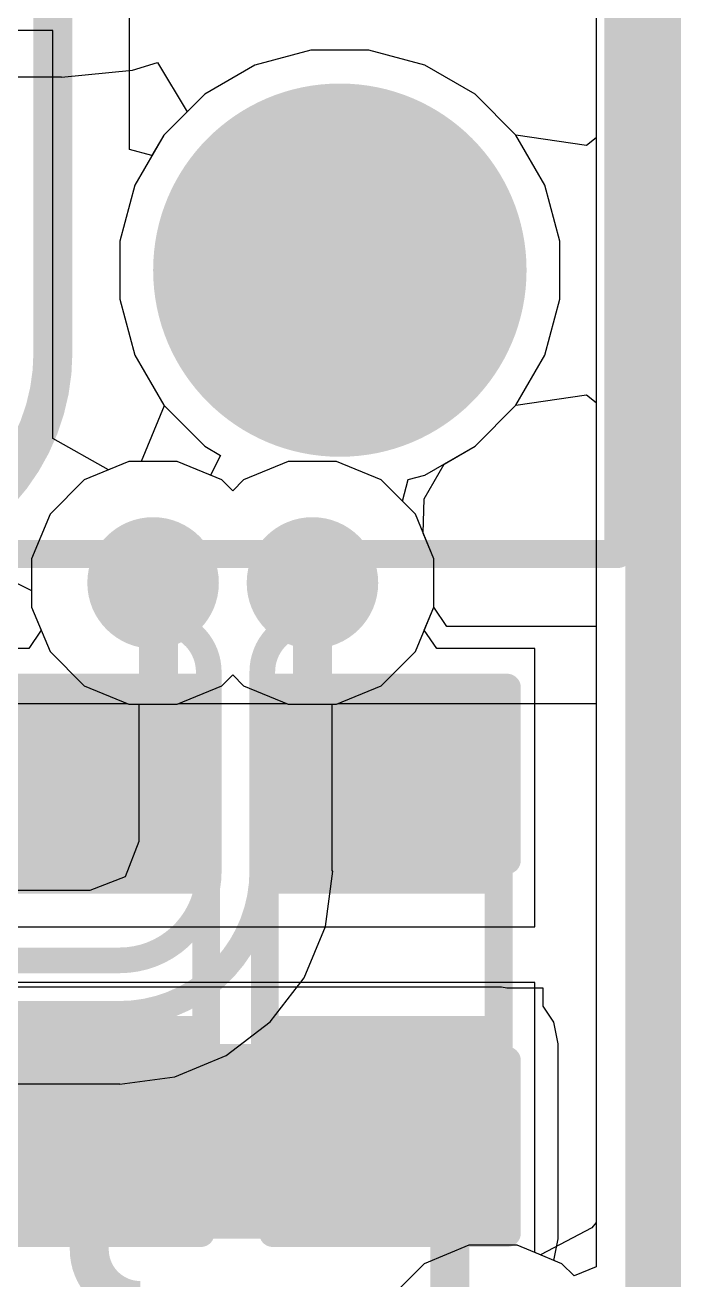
# Model space of a CAD drawing. Header units: inches. Extents: x -0.01 to 2.44, y -0.01 to 2.26.
# Drawn here: x 1.9345 to 2.0522, y 0.6226 to 0.848 of the extents above; entities that cross this region are included whole.
import ezdxf

# ---------------------------------------------------------------- set-up
doc = ezdxf.new("R2010")
doc.units = ezdxf.units.IN
doc.header["$MEASUREMENT"] = 0
for name, color, linetype in [('Board Outline', 216, 'Continuous'), ('Bottom Layer', 5, 'Continuous'), ('Bottom Overlay', 54, 'Continuous'), ('Bottom Paste', 16, 'Continuous'), ('Bottom Solder', 6, 'Continuous'), ('GROUND', 16, 'Continuous'), ('Multi-Layer', 9, 'Continuous'), ('Pad Holes', 156, 'Continuous'), ('POWER', 76, 'Continuous'), ('SIGNAL1', 90, 'Continuous'), ('SIGNAL2', 156, 'Continuous'), ('Top Layer', 1, 'Continuous'), ('Top Overlay', 2, 'Continuous'), ('Top Paste', 8, 'Continuous'), ('Top Solder', 216, 'Continuous'), ('Via Holes', 16, 'Continuous')]:
    doc.layers.add(name, color=color, linetype=linetype)

# ---------------------------------------------------------------- blocks, each defined once
blk = doc.blocks.new('R___0603_B_12')
at = {"layer": 'Bottom Layer'}
for points in [[(-0.045, -0.0175), (-0.045, 0.0175), (-0.015, 0.0175), (-0.015, -0.0175)], [(0.015, -0.0175), (0.015, 0.0175), (0.045, 0.0175), (0.045, -0.0175)]]:
    blk.add_hatch(color=5, dxfattribs=at).paths.add_polyline_path(points)
at = {"layer": 'Bottom Paste'}
for points in [[(-0.045, -0.0175), (-0.045, 0.0175), (-0.015, 0.0175), (-0.015, -0.0175)], [(0.015, -0.0175), (0.015, 0.0175), (0.045, 0.0175), (0.045, -0.0175)]]:
    blk.add_hatch(color=16, dxfattribs=at).paths.add_polyline_path(points)
at = {"layer": 'Bottom Solder'}
for points in [[(-0.049, -0.0215), (-0.049, 0.0215), (-0.011, 0.0215), (-0.011, -0.0215)], [(0.011, -0.0215), (0.011, 0.0215), (0.049, 0.0215), (0.049, -0.0215)]]:
    blk.add_hatch(color=6, dxfattribs=at).paths.add_polyline_path(points)
at = {"layer": 'Bottom Overlay'}
for points in [[(-0.048, 0.021, 0.005, 0.005, 0), (0.048, 0.021, 0.005, 0.005, 0)], [(-0.048, 0.021, 0.005, 0.005, 0), (-0.048, -0.021, 0.005, 0.005, 0)], [(0.048, 0.021, 0.005, 0.005, 0), (0.048, -0.021, 0.005, 0.005, 0)], [(0.048, -0.021, 0.005, 0.005, 0), (-0.048, -0.021, 0.005, 0.005, 0)]]:
    blk.add_lwpolyline(points, format="xyseb", dxfattribs=at)
for points in [[(-0.04925, 0.021, 0.0025, 0.0025, 1), (-0.04675, 0.021, 0.0025, 0.0025, 1)], [(-0.04925, 0.021, 0.0025, 0.0025, 1), (-0.04675, 0.021, 0.0025, 0.0025, 1)], [(0.04675, 0.021, 0.0025, 0.0025, 1), (0.04925, 0.021, 0.0025, 0.0025, 1)], [(0.04675, 0.021, 0.0025, 0.0025, 1), (0.04925, 0.021, 0.0025, 0.0025, 1)], [(-0.04925, -0.021, 0.0025, 0.0025, 1), (-0.04675, -0.021, 0.0025, 0.0025, 1)], [(-0.04925, -0.021, 0.0025, 0.0025, 1), (-0.04675, -0.021, 0.0025, 0.0025, 1)], [(0.04675, -0.021, 0.0025, 0.0025, 1), (0.04925, -0.021, 0.0025, 0.0025, 1)], [(0.04675, -0.021, 0.0025, 0.0025, 1), (0.04925, -0.021, 0.0025, 0.0025, 1)]]:
    blk.add_lwpolyline(points, format="xyseb", close=True, dxfattribs=at)
blk = doc.blocks.new('R___0603_B_13')
at = {"layer": 'Bottom Layer'}
for points in [[(-0.045, -0.0175), (-0.045, 0.0175), (-0.015, 0.0175), (-0.015, -0.0175)], [(0.015, -0.0175), (0.015, 0.0175), (0.045, 0.0175), (0.045, -0.0175)]]:
    blk.add_hatch(color=5, dxfattribs=at).paths.add_polyline_path(points)
at = {"layer": 'Bottom Paste'}
for points in [[(-0.045, -0.0175), (-0.045, 0.0175), (-0.015, 0.0175), (-0.015, -0.0175)], [(0.015, -0.0175), (0.015, 0.0175), (0.045, 0.0175), (0.045, -0.0175)]]:
    blk.add_hatch(color=16, dxfattribs=at).paths.add_polyline_path(points)
at = {"layer": 'Bottom Solder'}
for points in [[(-0.049, -0.0215), (-0.049, 0.0215), (-0.011, 0.0215), (-0.011, -0.0215)], [(0.011, -0.0215), (0.011, 0.0215), (0.049, 0.0215), (0.049, -0.0215)]]:
    blk.add_hatch(color=6, dxfattribs=at).paths.add_polyline_path(points)
at = {"layer": 'Bottom Overlay'}
for points in [[(-0.048, 0.021, 0.005, 0.005, 0), (0.048, 0.021, 0.005, 0.005, 0)], [(-0.048, 0.021, 0.005, 0.005, 0), (-0.048, -0.021, 0.005, 0.005, 0)], [(0.048, 0.021, 0.005, 0.005, 0), (0.048, -0.021, 0.005, 0.005, 0)], [(-0.048, -0.021, 0.005, 0.005, 0), (0.048, -0.021, 0.005, 0.005, 0)]]:
    blk.add_lwpolyline(points, format="xyseb", dxfattribs=at)
for points in [[(-0.04925, 0.021, 0.0025, 0.0025, 1), (-0.04675, 0.021, 0.0025, 0.0025, 1)], [(-0.04925, 0.021, 0.0025, 0.0025, 1), (-0.04675, 0.021, 0.0025, 0.0025, 1)], [(0.04675, 0.021, 0.0025, 0.0025, 1), (0.04925, 0.021, 0.0025, 0.0025, 1)], [(0.04675, 0.021, 0.0025, 0.0025, 1), (0.04925, 0.021, 0.0025, 0.0025, 1)], [(-0.04925, -0.021, 0.0025, 0.0025, 1), (-0.04675, -0.021, 0.0025, 0.0025, 1)], [(-0.04925, -0.021, 0.0025, 0.0025, 1), (-0.04675, -0.021, 0.0025, 0.0025, 1)], [(0.04675, -0.021, 0.0025, 0.0025, 1), (0.04925, -0.021, 0.0025, 0.0025, 1)], [(0.04675, -0.021, 0.0025, 0.0025, 1), (0.04925, -0.021, 0.0025, 0.0025, 1)]]:
    blk.add_lwpolyline(points, format="xyseb", close=True, dxfattribs=at)
blk = doc.blocks.new('HDR_2_5_TH__M_____83')
at = {"layer": 'Bottom Layer'}
h = blk.add_hatch(color=5, dxfattribs=at)
edge = h.paths.add_edge_path()
edge.add_arc((0.2, 0.05), 0.02953, 0, 360)
at = {"layer": 'Bottom Solder'}
h = blk.add_hatch(color=6, dxfattribs=at)
edge = h.paths.add_edge_path()
edge.add_arc((0.2, 0.05), 0.03353, 0, 360)
at = {"layer": 'GROUND'}
h = blk.add_hatch(color=16, dxfattribs=at)
edge = h.paths.add_edge_path()
edge.add_arc((0.2, 0.05), 0.02953, 0, 360)
at = {"layer": 'Multi-Layer'}
h = blk.add_hatch(color=9, dxfattribs=at)
edge = h.paths.add_edge_path()
edge.add_arc((0.2, 0.05), 0.02953, 0, 360)
at = {"layer": 'Pad Holes'}
h = blk.add_hatch(color=7, dxfattribs=at)
edge = h.paths.add_edge_path()
edge.add_arc((0.2, 0.05), 0.01772, 0, 360)
at = {"layer": 'POWER'}
h = blk.add_hatch(color=76, dxfattribs=at)
edge = h.paths.add_edge_path()
edge.add_arc((0.2, 0.05), 0.02953, 0, 360)
at = {"layer": 'SIGNAL1'}
h = blk.add_hatch(color=90, dxfattribs=at)
edge = h.paths.add_edge_path()
edge.add_arc((0.2, 0.05), 0.02953, 0, 360)
at = {"layer": 'SIGNAL2'}
h = blk.add_hatch(color=156, dxfattribs=at)
edge = h.paths.add_edge_path()
edge.add_arc((0.2, 0.05), 0.02953, 0, 360)
at = {"layer": 'Top Layer'}
h = blk.add_hatch(color=1, dxfattribs=at)
edge = h.paths.add_edge_path()
edge.add_arc((0.2, 0.05), 0.02953, 0, 360)
at = {"layer": 'Top Solder'}
h = blk.add_hatch(color=216, dxfattribs=at)
edge = h.paths.add_edge_path()
edge.add_arc((0.2, 0.05), 0.03353, 0, 360)
at = {"layer": 'Top Overlay'}
for points in [[(0.251, 0.1, 0.005, 0.005, 0), (-0.251, 0.1, 0.005, 0.005, 0)], [(0.251, -0.1, 0.005, 0.005, 0), (0.251, 0.1, 0.005, 0.005, 0)]]:
    blk.add_lwpolyline(points, format="xyseb", dxfattribs=at)
blk.add_lwpolyline([(0.24975, 0.1, 0.0025, 0.0025, 1), (0.25225, 0.1, 0.0025, 0.0025, 1)], format="xyseb", close=True, dxfattribs=at)
blk.add_lwpolyline([(0.24975, 0.1, 0.0025, 0.0025, 1), (0.25225, 0.1, 0.0025, 0.0025, 1)], format="xyseb", close=True, dxfattribs=at)
blk = doc.blocks.new('C___0603_127')
at = {"layer": 'Top Layer'}
for points in [[(-0.015, 0.0175), (-0.015, -0.0175), (-0.045, -0.0175), (-0.045, 0.0175)], [(0.045, 0.0175), (0.045, -0.0175), (0.015, -0.0175), (0.015, 0.0175)]]:
    blk.add_hatch(color=1, dxfattribs=at).paths.add_polyline_path(points)
at = {"layer": 'Top Paste'}
for points in [[(-0.015, 0.0175), (-0.015, -0.0175), (-0.045, -0.0175), (-0.045, 0.0175)], [(0.045, 0.0175), (0.045, -0.0175), (0.015, -0.0175), (0.015, 0.0175)]]:
    blk.add_hatch(color=8, dxfattribs=at).paths.add_polyline_path(points)
at = {"layer": 'Top Solder'}
for points in [[(-0.01264, 0.01986), (-0.01264, -0.01986), (-0.04736, -0.01986), (-0.04736, 0.01986)], [(0.04736, 0.01986), (0.04736, -0.01986), (0.01264, -0.01986), (0.01264, 0.01986)]]:
    blk.add_hatch(color=216, dxfattribs=at).paths.add_polyline_path(points)
at = {"layer": 'Top Overlay'}
for points in [[(-0.018, 0.021, 0.005, 0.005, 0), (-0.049, 0.021, 0.005, 0.005, 0)], [(-0.049, -0.021, 0.005, 0.005, 0), (-0.049, 0.021, 0.005, 0.005, 0)], [(0.049, 0.021, 0.005, 0.005, 0), (0.018, 0.021, 0.005, 0.005, 0)], [(0.049, -0.021, 0.005, 0.005, 0), (0.049, 0.021, 0.005, 0.005, 0)], [(-0.018, -0.021, 0.005, 0.005, 0), (-0.049, -0.021, 0.005, 0.005, 0)], [(0.049, -0.021, 0.005, 0.005, 0), (0.018, -0.021, 0.005, 0.005, 0)]]:
    blk.add_lwpolyline(points, format="xyseb", dxfattribs=at)
for points in [[(-0.05025, 0.021, 0.0025, 0.0025, 1), (-0.04775, 0.021, 0.0025, 0.0025, 1)], [(-0.05025, 0.021, 0.0025, 0.0025, 1), (-0.04775, 0.021, 0.0025, 0.0025, 1)], [(-0.01925, 0.021, 0.0025, 0.0025, 1), (-0.01675, 0.021, 0.0025, 0.0025, 1)], [(0.01675, 0.021, 0.0025, 0.0025, 1), (0.01925, 0.021, 0.0025, 0.0025, 1)], [(0.04775, 0.021, 0.0025, 0.0025, 1), (0.05025, 0.021, 0.0025, 0.0025, 1)], [(0.04775, 0.021, 0.0025, 0.0025, 1), (0.05025, 0.021, 0.0025, 0.0025, 1)], [(-0.05025, -0.021, 0.0025, 0.0025, 1), (-0.04775, -0.021, 0.0025, 0.0025, 1)], [(-0.05025, -0.021, 0.0025, 0.0025, 1), (-0.04775, -0.021, 0.0025, 0.0025, 1)], [(-0.01925, -0.021, 0.0025, 0.0025, 1), (-0.01675, -0.021, 0.0025, 0.0025, 1)], [(0.01675, -0.021, 0.0025, 0.0025, 1), (0.01925, -0.021, 0.0025, 0.0025, 1)], [(0.04775, -0.021, 0.0025, 0.0025, 1), (0.05025, -0.021, 0.0025, 0.0025, 1)], [(0.04775, -0.021, 0.0025, 0.0025, 1), (0.05025, -0.021, 0.0025, 0.0025, 1)]]:
    blk.add_lwpolyline(points, format="xyseb", close=True, dxfattribs=at)
blk = doc.blocks.new('C___0603_136')
at = {"layer": 'Top Layer'}
for points in [[(-0.015, 0.0175), (-0.015, -0.0175), (-0.045, -0.0175), (-0.045, 0.0175)], [(0.045, 0.0175), (0.045, -0.0175), (0.015, -0.0175), (0.015, 0.0175)]]:
    blk.add_hatch(color=1, dxfattribs=at).paths.add_polyline_path(points)
at = {"layer": 'Top Paste'}
for points in [[(-0.015, 0.0175), (-0.015, -0.0175), (-0.045, -0.0175), (-0.045, 0.0175)], [(0.045, 0.0175), (0.045, -0.0175), (0.015, -0.0175), (0.015, 0.0175)]]:
    blk.add_hatch(color=8, dxfattribs=at).paths.add_polyline_path(points)
at = {"layer": 'Top Solder'}
for points in [[(-0.01264, 0.01986), (-0.01264, -0.01986), (-0.04736, -0.01986), (-0.04736, 0.01986)], [(0.04736, 0.01986), (0.04736, -0.01986), (0.01264, -0.01986), (0.01264, 0.01986)]]:
    blk.add_hatch(color=216, dxfattribs=at).paths.add_polyline_path(points)
at = {"layer": 'Top Overlay'}
for points in [[(-0.018, 0.021, 0.005, 0.005, 0), (-0.049, 0.021, 0.005, 0.005, 0)], [(-0.049, -0.021, 0.005, 0.005, 0), (-0.049, 0.021, 0.005, 0.005, 0)], [(0.049, 0.021, 0.005, 0.005, 0), (0.018, 0.021, 0.005, 0.005, 0)], [(0.049, -0.021, 0.005, 0.005, 0), (0.049, 0.021, 0.005, 0.005, 0)], [(-0.018, -0.021, 0.005, 0.005, 0), (-0.049, -0.021, 0.005, 0.005, 0)], [(0.049, -0.021, 0.005, 0.005, 0), (0.018, -0.021, 0.005, 0.005, 0)]]:
    blk.add_lwpolyline(points, format="xyseb", dxfattribs=at)
for points in [[(-0.05025, 0.021, 0.0025, 0.0025, 1), (-0.04775, 0.021, 0.0025, 0.0025, 1)], [(-0.05025, 0.021, 0.0025, 0.0025, 1), (-0.04775, 0.021, 0.0025, 0.0025, 1)], [(-0.01925, 0.021, 0.0025, 0.0025, 1), (-0.01675, 0.021, 0.0025, 0.0025, 1)], [(0.01675, 0.021, 0.0025, 0.0025, 1), (0.01925, 0.021, 0.0025, 0.0025, 1)], [(0.04775, 0.021, 0.0025, 0.0025, 1), (0.05025, 0.021, 0.0025, 0.0025, 1)], [(0.04775, 0.021, 0.0025, 0.0025, 1), (0.05025, 0.021, 0.0025, 0.0025, 1)], [(-0.05025, -0.021, 0.0025, 0.0025, 1), (-0.04775, -0.021, 0.0025, 0.0025, 1)], [(-0.05025, -0.021, 0.0025, 0.0025, 1), (-0.04775, -0.021, 0.0025, 0.0025, 1)], [(-0.01925, -0.021, 0.0025, 0.0025, 1), (-0.01675, -0.021, 0.0025, 0.0025, 1)], [(0.01675, -0.021, 0.0025, 0.0025, 1), (0.01925, -0.021, 0.0025, 0.0025, 1)], [(0.04775, -0.021, 0.0025, 0.0025, 1), (0.05025, -0.021, 0.0025, 0.0025, 1)], [(0.04775, -0.021, 0.0025, 0.0025, 1), (0.05025, -0.021, 0.0025, 0.0025, 1)]]:
    blk.add_lwpolyline(points, format="xyseb", close=True, dxfattribs=at)

msp = doc.modelspace()

# ---------------------------------------------------------------- hatches: boundary and pattern name
at = {"layer": 'Bottom Layer'}
h = msp.add_hatch(color=5, dxfattribs=at)
edge = h.paths.add_edge_path()
edge.add_arc((1.95746, 0.74781), 0.01181, 0, 360)
h = msp.add_hatch(color=5, dxfattribs=at)
edge = h.paths.add_edge_path()
edge.add_arc((1.98608, 0.74781), 0.01181, 0, 360)
at = {"layer": 'GROUND'}
h = msp.add_hatch(color=16, dxfattribs=at)
edge = h.paths.add_edge_path()
edge.add_arc((1.95746, 0.74781), 0.01181, 0, 360)
h = msp.add_hatch(color=16, dxfattribs=at)
edge = h.paths.add_edge_path()
edge.add_arc((1.98608, 0.74781), 0.01181, 0, 360)
at = {"layer": 'POWER'}
h = msp.add_hatch(color=76, dxfattribs=at)
edge = h.paths.add_edge_path()
edge.add_arc((1.95746, 0.74781), 0.01181, 0, 360)
h = msp.add_hatch(color=76, dxfattribs=at)
edge = h.paths.add_edge_path()
edge.add_arc((1.98608, 0.74781), 0.01181, 0, 360)
at = {"layer": 'SIGNAL1'}
h = msp.add_hatch(color=90, dxfattribs=at)
edge = h.paths.add_edge_path()
edge.add_arc((1.95746, 0.74781), 0.01181, 0, 360)
h = msp.add_hatch(color=90, dxfattribs=at)
edge = h.paths.add_edge_path()
edge.add_arc((1.98608, 0.74781), 0.01181, 0, 360)
at = {"layer": 'SIGNAL2'}
h = msp.add_hatch(color=156, dxfattribs=at)
edge = h.paths.add_edge_path()
edge.add_arc((1.95746, 0.74781), 0.01181, 0, 360)
h = msp.add_hatch(color=156, dxfattribs=at)
edge = h.paths.add_edge_path()
edge.add_arc((1.98608, 0.74781), 0.01181, 0, 360)
at = {"layer": 'Top Layer'}
h = msp.add_hatch(color=1, dxfattribs=at)
edge = h.paths.add_edge_path()
edge.add_arc((1.95746, 0.74781), 0.01181, 0, 360)
h = msp.add_hatch(color=1, dxfattribs=at)
edge = h.paths.add_edge_path()
edge.add_arc((1.98608, 0.74781), 0.01181, 0, 360)
msp.add_hatch(color=1, dxfattribs=at).paths.add_polyline_path([(1.815, 0.63), (2.02, 0.63), (2.02, 0.665), (1.815, 0.665)])
at = {"layer": 'Via Holes'}
h = msp.add_hatch(color=7, dxfattribs=at)
edge = h.paths.add_edge_path()
edge.add_arc((1.95746, 0.74781), 0.00591, 0, 360)
h = msp.add_hatch(color=7, dxfattribs=at)
edge = h.paths.add_edge_path()
edge.add_arc((1.98608, 0.74781), 0.00591, 0, 360)

# ---------------------------------------------------------------- linework, layer by layer
at = {"layer": 'Board Outline'}
msp.add_lwpolyline([(2.04724, 0, 0.01, 0.01, 0), (2.04724, 1.85039, 0.01, 0.01, 0)], format="xyseb", dxfattribs=at)
at = {"layer": 'Bottom Layer'}
for p, q in [((2.03705, 1.2893), (2.03705, 0.62497)), ((1.9858, 0.84353), (1.97574, 0.84083)), ((1.9962, 0.84353), (1.9858, 0.84353)), ((2.00626, 0.84083), (1.9962, 0.84353)), ((1.97574, 0.84083), (1.96673, 0.83563)), ((2.01527, 0.83563), (2.00626, 0.84083)), ((1.96673, 0.83563), (1.95937, 0.82827)), ((2.02263, 0.82827), (2.01527, 0.83563)), ((1.95937, 0.82827), (1.95417, 0.81926)), ((2.02783, 0.81926), (2.02263, 0.82827)), ((1.95417, 0.81926), (1.95147, 0.8092)), ((2.03053, 0.8092), (2.02783, 0.81926)), ((1.95147, 0.8092), (1.95147, 0.7988)), ((2.03053, 0.7988), (2.03053, 0.8092)), ((1.95147, 0.7988), (1.95417, 0.78874)), ((2.02783, 0.78874), (2.03053, 0.7988)), ((1.95417, 0.78874), (1.95937, 0.77973)), ((2.02263, 0.77973), (2.02783, 0.78874)), ((1.95937, 0.77973), (1.96673, 0.77237)), ((2.01527, 0.77237), (2.02263, 0.77973)), ((1.96673, 0.77237), (1.96957, 0.77073)), ((2.00626, 0.76717), (2.01527, 0.77237)), ((1.95312, 0.76962), (1.9451, 0.7663)), ((1.96179, 0.76962), (1.95312, 0.76962)), ((1.96779, 0.76714), (1.96179, 0.76962)), ((1.96957, 0.77073), (1.96779, 0.76714)), ((2.00327, 0.76637), (2.00626, 0.76717)), ((1.9451, 0.7663), (1.93897, 0.76017)), ((2.00223, 0.7625), (2.00327, 0.76637)), ((2.00457, 0.76017), (2.00223, 0.7625)), ((1.93897, 0.76017), (1.93564, 0.75215)), ((2.00789, 0.75215), (2.00457, 0.76017)), ((1.93564, 0.75215), (1.93564, 0.74347)), ((2.00789, 0.74347), (2.00789, 0.75215)), ((1.93564, 0.74347), (1.93736, 0.73933)), ((2.00617, 0.73933), (2.00789, 0.74347)), ((1.93736, 0.73933), (1.93514, 0.736)), ((2.00839, 0.736), (2.00617, 0.73933)), ((1.93514, 0.736), (1.9248, 0.736)), ((2.02603, 0.736), (2.00839, 0.736)), ((2.02603, 0.686), (2.02603, 0.736)), ((1.92613, 0.686), (1.9735, 0.686)), ((1.9735, 0.686), (1.9735, 0.686)), ((1.9735, 0.686), (2.02603, 0.686)), ((1.97103, 0.676), (1.92613, 0.676)), ((2.02603, 0.676), (1.97103, 0.676)), ((1.97103, 0.676), (1.97103, 0.676)), ((2.02603, 0.6275), (2.02603, 0.676)), ((2.03087, 0.62549), (2.02603, 0.6275)), ((2.03305, 0.62332), (2.03087, 0.62549)), ((2.03705, 0.62497), (2.03305, 0.62332))]:
    msp.add_line(p, q, dxfattribs=at)
for points in [[(1.95846, 0.72346, 0.007, 0.007, 0), (1.95846, 0.74781, 0.007, 0.007, 0)], [(1.98608, 0.72346, 0.007, 0.007, 0), (1.98608, 0.74781, 0.007, 0.007, 0)], [(1.95846, 0.72346, 0.007, 0.007, -0.414214), (1.946, 0.711, 0.007, 0.007, 0)], [(1.99853, 0.711, 0.007, 0.007, -0.414214), (1.98608, 0.72346, 0.007, 0.007, 0)], [(1.946, 0.62806, 0.007, 0.007, 0), (1.946, 0.651, 0.007, 0.007, 0)], [(1.99853, 0.651, 0.007, 0.007, 0), (1.99925, 0.651, 0.007, 0.007, 0)], [(1.99925, 0.651, 0.007, 0.007, 0), (2.01075, 0.6395, 0.007, 0.007, 0)], [(2.01075, 0.60539, 0.007, 0.007, 0), (2.01075, 0.6395, 0.007, 0.007, 0)], [(1.95517, 0.61889, 0.007, 0.007, -0.414214), (1.946, 0.62806, 0.007, 0.007, 0)]]:
    msp.add_lwpolyline(points, format="xyseb", dxfattribs=at)
for points in [[(1.95671, 0.74781, 0.0035, 0.0035, 1), (1.96021, 0.74781, 0.0035, 0.0035, 1)], [(1.98433, 0.74781, 0.0035, 0.0035, 1), (1.98783, 0.74781, 0.0035, 0.0035, 1)], [(1.95671, 0.72346, 0.0035, 0.0035, 1), (1.96021, 0.72346, 0.0035, 0.0035, 1)], [(1.95671, 0.72346, 0.0035, 0.0035, 1), (1.96021, 0.72346, 0.0035, 0.0035, 1)], [(1.98433, 0.72346, 0.0035, 0.0035, 1), (1.98783, 0.72346, 0.0035, 0.0035, 1)], [(1.98433, 0.72346, 0.0035, 0.0035, 1), (1.98783, 0.72346, 0.0035, 0.0035, 1)], [(1.94425, 0.711, 0.0035, 0.0035, 1), (1.94775, 0.711, 0.0035, 0.0035, 1)], [(1.99678, 0.711, 0.0035, 0.0035, 1), (2.00028, 0.711, 0.0035, 0.0035, 1)], [(1.94425, 0.651, 0.0035, 0.0035, 1), (1.94775, 0.651, 0.0035, 0.0035, 1)], [(1.99678, 0.651, 0.0035, 0.0035, 1), (2.00028, 0.651, 0.0035, 0.0035, 1)], [(1.9975, 0.651, 0.0035, 0.0035, 1), (2.001, 0.651, 0.0035, 0.0035, 1)], [(1.9975, 0.651, 0.0035, 0.0035, 1), (2.001, 0.651, 0.0035, 0.0035, 1)], [(2.009, 0.6395, 0.0035, 0.0035, 1), (2.0125, 0.6395, 0.0035, 0.0035, 1)], [(2.009, 0.6395, 0.0035, 0.0035, 1), (2.0125, 0.6395, 0.0035, 0.0035, 1)], [(1.94425, 0.62806, 0.0035, 0.0035, 1), (1.94775, 0.62806, 0.0035, 0.0035, 1)], [(1.94425, 0.62806, 0.0035, 0.0035, 1), (1.94775, 0.62806, 0.0035, 0.0035, 1)]]:
    msp.add_lwpolyline(points, format="xyseb", close=True, dxfattribs=at)
at = {"layer": 'GROUND'}
for p, q in [((2.03705, 0.88022), (2.03705, 0.82778)), ((1.9858, 0.84353), (1.97574, 0.84083)), ((1.9962, 0.84353), (1.9858, 0.84353)), ((2.00626, 0.84083), (1.9962, 0.84353)), ((1.97574, 0.84083), (1.96673, 0.83563)), ((2.01527, 0.83563), (2.00626, 0.84083)), ((1.96673, 0.83563), (1.95937, 0.82827)), ((2.02263, 0.82827), (2.01527, 0.83563)), ((1.95937, 0.82827), (1.95417, 0.81926)), ((2.03527, 0.82639), (2.02263, 0.82827)), ((2.03705, 0.82778), (2.03527, 0.82639)), ((1.95417, 0.81926), (1.95147, 0.8092)), ((1.95147, 0.8092), (1.95147, 0.7988)), ((1.95147, 0.7988), (1.95417, 0.78874)), ((1.95417, 0.78874), (1.95937, 0.77973)), ((2.02263, 0.77973), (2.03527, 0.78161)), ((2.03527, 0.78161), (2.03705, 0.78022)), ((2.03705, 0.78022), (2.03705, 0.63293)), ((1.95948, 0.77962), (1.95534, 0.76962)), ((1.95937, 0.77973), (1.95948, 0.77962)), ((2.01527, 0.77237), (2.02263, 0.77973)), ((2.00971, 0.76916), (2.01527, 0.77237)), ((1.95312, 0.76962), (1.9451, 0.7663)), ((1.95534, 0.76962), (1.95312, 0.76962)), ((2.00615, 0.76293), (2.00971, 0.76916)), ((1.9451, 0.7663), (1.93897, 0.76017)), ((2.00599, 0.75674), (2.00615, 0.76293)), ((1.93897, 0.76017), (1.93564, 0.75215)), ((2.00789, 0.75215), (2.00599, 0.75674)), ((1.93564, 0.75215), (1.93564, 0.74347)), ((2.00789, 0.74347), (2.00789, 0.75215)), ((1.93564, 0.74347), (1.93897, 0.73546)), ((2.00457, 0.73546), (2.00789, 0.74347)), ((1.93897, 0.73546), (1.9451, 0.72932)), ((1.99843, 0.72932), (2.00457, 0.73546)), ((1.96981, 0.72932), (1.97177, 0.73128)), ((1.97177, 0.73128), (1.97372, 0.72932)), ((1.9451, 0.72932), (1.95312, 0.726)), ((1.96179, 0.726), (1.96981, 0.72932)), ((1.97372, 0.72932), (1.98174, 0.726)), ((1.99042, 0.726), (1.99843, 0.72932)), ((1.95312, 0.726), (1.96179, 0.726)), ((1.98174, 0.726), (1.99042, 0.726)), ((2.03623, 0.63195), (2.02705, 0.62708)), ((2.03705, 0.63293), (2.03623, 0.63195)), ((2.01418, 0.62881), (2.00616, 0.62549)), ((2.02286, 0.62881), (2.01418, 0.62881)), ((2.02705, 0.62708), (2.02286, 0.62881)), ((2.00616, 0.62549), (2.00003, 0.61935))]:
    msp.add_line(p, q, dxfattribs=at)
at = {"layer": 'POWER'}
for p, q in [((2.03705, 0.88022), (2.03705, 0.74)), ((1.93947, 0.84705), (1.80539, 0.84705)), ((1.93947, 0.77374), (1.93947, 0.84705)), ((1.94947, 0.76811), (1.93947, 0.77374)), ((1.95312, 0.76962), (1.94947, 0.76811)), ((1.96179, 0.76962), (1.95312, 0.76962)), ((1.96981, 0.7663), (1.96179, 0.76962)), ((1.98174, 0.76962), (1.97372, 0.7663)), ((1.99042, 0.76962), (1.98174, 0.76962)), ((1.99843, 0.7663), (1.99042, 0.76962)), ((1.97177, 0.76435), (1.96981, 0.7663)), ((1.97372, 0.7663), (1.97177, 0.76435)), ((2.00457, 0.76017), (1.99843, 0.7663)), ((2.00789, 0.75215), (2.00457, 0.76017)), ((2.00789, 0.74347), (2.00789, 0.75215)), ((2.01021, 0.74), (2.00789, 0.74347)), ((2.03705, 0.74), (2.01021, 0.74)), ((1.925, 0.72616), (1.95274, 0.72616)), ((1.95274, 0.72616), (1.95312, 0.726)), ((1.95312, 0.726), (1.96179, 0.726)), ((1.96179, 0.726), (1.96217, 0.72616)), ((1.96217, 0.72616), (1.98136, 0.72616)), ((1.98136, 0.72616), (1.98174, 0.726)), ((1.98174, 0.726), (1.99042, 0.726)), ((1.99042, 0.726), (1.99079, 0.72616)), ((1.99079, 0.72616), (2.03705, 0.72616)), ((2.03705, 0.72616), (2.03705, 0.63293)), ((2.03623, 0.63195), (2.02705, 0.62708)), ((2.03705, 0.63293), (2.03623, 0.63195)), ((2.01418, 0.62881), (2.00616, 0.62549)), ((2.02286, 0.62881), (2.01418, 0.62881)), ((2.02705, 0.62708), (2.02286, 0.62881)), ((2.00616, 0.62549), (2.00003, 0.61935))]:
    msp.add_line(p, q, dxfattribs=at)
at = {"layer": 'SIGNAL1'}
for p, q in [((1.95374, 0.83994), (1.95827, 0.84131)), ((1.95827, 0.84131), (1.96357, 0.83247)), ((1.92634, 0.83871), (1.941, 0.83871)), ((1.941, 0.83869), (1.95374, 0.83994)), ((1.941, 0.83871), (1.941, 0.83869)), ((1.96357, 0.83247), (1.95937, 0.82827)), ((1.95937, 0.82827), (1.95417, 0.81926)), ((1.95417, 0.81926), (1.95147, 0.8092)), ((1.95147, 0.8092), (1.95147, 0.7988)), ((1.95147, 0.7988), (1.95417, 0.78874)), ((1.95417, 0.78874), (1.95937, 0.77973)), ((2.02263, 0.77973), (2.03527, 0.78161)), ((2.03527, 0.78161), (2.03705, 0.78022)), ((2.03705, 0.78022), (2.03705, 0.63293)), ((1.95948, 0.77962), (1.95534, 0.76962)), ((1.95937, 0.77973), (1.95948, 0.77962)), ((2.01527, 0.77237), (2.02263, 0.77973)), ((2.00971, 0.76916), (2.01527, 0.77237)), ((1.95312, 0.76962), (1.9451, 0.7663)), ((1.95534, 0.76962), (1.95312, 0.76962)), ((2.00615, 0.76293), (2.00971, 0.76916)), ((1.9451, 0.7663), (1.93897, 0.76017)), ((2.00599, 0.75674), (2.00615, 0.76293)), ((1.93897, 0.76017), (1.93564, 0.75215)), ((2.00789, 0.75215), (2.00599, 0.75674)), ((1.93564, 0.75215), (1.93564, 0.74347)), ((2.00789, 0.74347), (2.00789, 0.75215)), ((1.93564, 0.74347), (1.93897, 0.73546)), ((2.00457, 0.73546), (2.00789, 0.74347)), ((1.93897, 0.73546), (1.9451, 0.72932)), ((1.99843, 0.72932), (2.00457, 0.73546)), ((1.96981, 0.72932), (1.97177, 0.73128)), ((1.97177, 0.73128), (1.97372, 0.72932)), ((1.9451, 0.72932), (1.95312, 0.726)), ((1.96179, 0.726), (1.96981, 0.72932)), ((1.97372, 0.72932), (1.98174, 0.726)), ((1.99042, 0.726), (1.99843, 0.72932)), ((1.95312, 0.726), (1.96179, 0.726)), ((1.98174, 0.726), (1.99042, 0.726)), ((2.03623, 0.63195), (2.02705, 0.62708)), ((2.03705, 0.63293), (2.03623, 0.63195)), ((2.01418, 0.62881), (2.00616, 0.62549)), ((2.02286, 0.62881), (2.01418, 0.62881)), ((2.02705, 0.62708), (2.02286, 0.62881)), ((2.00616, 0.62549), (2.00003, 0.61935))]:
    msp.add_line(p, q, dxfattribs=at)
at = {"layer": 'SIGNAL2'}
for p, q in [((2.03705, 0.88022), (2.03705, 0.82778)), ((1.9858, 0.84353), (1.97574, 0.84083)), ((1.9962, 0.84353), (1.9858, 0.84353)), ((2.00626, 0.84083), (1.9962, 0.84353)), ((1.97574, 0.84083), (1.96673, 0.83563)), ((2.01527, 0.83563), (2.00626, 0.84083)), ((1.96673, 0.83563), (1.95937, 0.82827)), ((2.02263, 0.82827), (2.01527, 0.83563)), ((1.95937, 0.82827), (1.95417, 0.81926)), ((2.03527, 0.82639), (2.02263, 0.82827)), ((2.03705, 0.82778), (2.03527, 0.82639)), ((1.95417, 0.81926), (1.95147, 0.8092)), ((1.95147, 0.8092), (1.95147, 0.7988)), ((1.95147, 0.7988), (1.95417, 0.78874)), ((1.95417, 0.78874), (1.95937, 0.77973)), ((2.02263, 0.77973), (2.03527, 0.78161)), ((2.03527, 0.78161), (2.03705, 0.78022)), ((2.03705, 0.78022), (2.03705, 0.63293)), ((1.95948, 0.77962), (1.95534, 0.76962)), ((1.95937, 0.77973), (1.95948, 0.77962)), ((2.01527, 0.77237), (2.02263, 0.77973)), ((2.00971, 0.76916), (2.01527, 0.77237)), ((1.95312, 0.76962), (1.9451, 0.7663)), ((1.95534, 0.76962), (1.95312, 0.76962)), ((2.00615, 0.76293), (2.00971, 0.76916)), ((1.9451, 0.7663), (1.93897, 0.76017)), ((2.00599, 0.75674), (2.00615, 0.76293)), ((1.93897, 0.76017), (1.93564, 0.75215)), ((2.00789, 0.75215), (2.00599, 0.75674)), ((1.93564, 0.75215), (1.93564, 0.74347)), ((2.00789, 0.74347), (2.00789, 0.75215)), ((1.93564, 0.74347), (1.93897, 0.73546)), ((2.00457, 0.73546), (2.00789, 0.74347)), ((1.93897, 0.73546), (1.9451, 0.72932)), ((1.99843, 0.72932), (2.00457, 0.73546)), ((1.9451, 0.72932), (1.95312, 0.726)), ((1.99042, 0.726), (1.99843, 0.72932)), ((1.95312, 0.726), (1.95491, 0.726)), ((1.95491, 0.726), (1.95491, 0.70136)), ((1.98962, 0.696), (1.98962, 0.726)), ((1.98962, 0.726), (1.99042, 0.726)), ((1.95491, 0.70136), (1.95243, 0.69503)), ((1.95243, 0.69503), (1.9461, 0.69255)), ((1.9884, 0.6861), (1.98971, 0.696)), ((1.98971, 0.696), (1.98962, 0.696)), ((1.9461, 0.69255), (1.80689, 0.69255)), ((1.98458, 0.67688), (1.9884, 0.6861)), ((1.97851, 0.66895), (1.98458, 0.67688)), ((1.97058, 0.66288), (1.97851, 0.66895)), ((1.96136, 0.65905), (1.97058, 0.66288)), ((1.95146, 0.65775), (1.96136, 0.65905)), ((1.80247, 0.65784), (1.95146, 0.65784)), ((1.95146, 0.65784), (1.95146, 0.65775)), ((2.03623, 0.63195), (2.02705, 0.62708)), ((2.03705, 0.63293), (2.03623, 0.63195)), ((2.01418, 0.62881), (2.00616, 0.62549)), ((2.02286, 0.62881), (2.01418, 0.62881)), ((2.02705, 0.62708), (2.02286, 0.62881)), ((2.00616, 0.62549), (2.00003, 0.61935))]:
    msp.add_line(p, q, dxfattribs=at)
for points in [[(1.95846, 0.74081, 0.00461, 0.00461, -0.414214), (1.96746, 0.73181, 0.00461, 0.00461, 0)], [(1.97707, 0.73181, 0.00461, 0.00461, -0.414214), (1.98608, 0.74081, 0.00461, 0.00461, 0)], [(1.96746, 0.696, 0.00461, 0.00461, 0), (1.96746, 0.73181, 0.00461, 0.00461, 0)], [(1.97707, 0.696, 0.00461, 0.00461, 0), (1.97707, 0.73181, 0.00461, 0.00461, 0)], [(1.97707, 0.696, 0.00461, 0.00461, -0.414214), (1.95146, 0.67039, 0.00461, 0.00461, 0)], [(1.96746, 0.696, 0.00461, 0.00461, -0.414214), (1.95146, 0.68, 0.00461, 0.00461, 0)], [(1.80247, 0.68, 0.00461, 0.00461, 0), (1.95146, 0.68, 0.00461, 0.00461, 0)], [(1.80247, 0.67039, 0.00461, 0.00461, 0), (1.95146, 0.67039, 0.00461, 0.00461, 0)]]:
    msp.add_lwpolyline(points, format="xyseb", dxfattribs=at)
for points in [[(1.9573, 0.74081, 0.00231, 0.00231, 1), (1.95961, 0.74081, 0.00231, 0.00231, 1)], [(1.98492, 0.74081, 0.00231, 0.00231, 1), (1.98723, 0.74081, 0.00231, 0.00231, 1)], [(1.96631, 0.73181, 0.00231, 0.00231, 1), (1.96861, 0.73181, 0.00231, 0.00231, 1)], [(1.96631, 0.73181, 0.00231, 0.00231, 1), (1.96861, 0.73181, 0.00231, 0.00231, 1)], [(1.97592, 0.73181, 0.00231, 0.00231, 1), (1.97823, 0.73181, 0.00231, 0.00231, 1)], [(1.97592, 0.73181, 0.00231, 0.00231, 1), (1.97823, 0.73181, 0.00231, 0.00231, 1)], [(1.96631, 0.696, 0.00231, 0.00231, 1), (1.96861, 0.696, 0.00231, 0.00231, 1)], [(1.96631, 0.696, 0.00231, 0.00231, 1), (1.96861, 0.696, 0.00231, 0.00231, 1)], [(1.97592, 0.696, 0.00231, 0.00231, 1), (1.97823, 0.696, 0.00231, 0.00231, 1)], [(1.97592, 0.696, 0.00231, 0.00231, 1), (1.97823, 0.696, 0.00231, 0.00231, 1)], [(1.95031, 0.68, 0.00231, 0.00231, 1), (1.95261, 0.68, 0.00231, 0.00231, 1)], [(1.95031, 0.68, 0.00231, 0.00231, 1), (1.95261, 0.68, 0.00231, 0.00231, 1)], [(1.95031, 0.67039, 0.00231, 0.00231, 1), (1.95261, 0.67039, 0.00231, 0.00231, 1)], [(1.95031, 0.67039, 0.00231, 0.00231, 1), (1.95261, 0.67039, 0.00231, 0.00231, 1)]]:
    msp.add_lwpolyline(points, format="xyseb", close=True, dxfattribs=at)
at = {"layer": 'Top Layer'}
for p, q in [((2.03705, 1.30765), (2.03705, 0.62497)), ((1.95324, 0.82565), (1.95324, 0.88235)), ((1.9858, 0.84353), (1.97574, 0.84083)), ((1.9962, 0.84353), (1.9858, 0.84353)), ((2.00626, 0.84083), (1.9962, 0.84353)), ((1.97574, 0.84083), (1.96673, 0.83563)), ((2.01527, 0.83563), (2.00626, 0.84083)), ((1.96673, 0.83563), (1.95937, 0.82827)), ((2.02263, 0.82827), (2.01527, 0.83563)), ((1.95937, 0.82827), (1.95724, 0.82458)), ((2.02783, 0.81926), (2.02263, 0.82827)), ((1.95724, 0.82458), (1.95324, 0.82565)), ((2.03053, 0.8092), (2.02783, 0.81926)), ((2.03053, 0.7988), (2.03053, 0.8092)), ((2.02783, 0.78874), (2.03053, 0.7988)), ((2.02263, 0.77973), (2.02783, 0.78874)), ((2.01527, 0.77237), (2.02263, 0.77973)), ((2.00626, 0.76717), (2.01527, 0.77237)), ((2.00327, 0.76637), (2.00626, 0.76717)), ((2.00223, 0.7625), (2.00327, 0.76637)), ((2.00457, 0.76017), (2.00223, 0.7625)), ((2.00789, 0.75215), (2.00457, 0.76017)), ((2.00789, 0.74347), (2.00789, 0.75215)), ((1.93206, 0.74824), (1.93564, 0.74647)), ((1.93564, 0.74647), (1.93564, 0.74347)), ((1.93564, 0.74347), (1.93897, 0.73546)), ((2.00457, 0.73546), (2.00789, 0.74347)), ((1.93897, 0.73546), (1.9451, 0.72932)), ((1.99843, 0.72932), (2.00457, 0.73546)), ((1.96981, 0.72932), (1.97177, 0.73128)), ((1.97177, 0.73128), (1.97372, 0.72932)), ((1.9451, 0.72932), (1.95312, 0.726)), ((1.96179, 0.726), (1.96981, 0.72932)), ((1.97372, 0.72932), (1.98174, 0.726)), ((1.99042, 0.726), (1.99843, 0.72932)), ((1.95312, 0.726), (1.96179, 0.726)), ((1.98174, 0.726), (1.99042, 0.726)), ((2.02, 0.6752), (1.815, 0.6752)), ((2.02098, 0.675), (2.02, 0.6752)), ((2.0275, 0.675), (2.02098, 0.675)), ((2.0275, 0.67178), (2.0275, 0.675)), ((2.02942, 0.6689), (2.0275, 0.67178)), ((2.0302, 0.665), (2.02942, 0.6689)), ((2.0302, 0.63), (2.0302, 0.665)), ((2.02942, 0.6261), (2.0302, 0.63)), ((2.02942, 0.62609), (2.02942, 0.6261)), ((2.03087, 0.62549), (2.02942, 0.62609)), ((2.03305, 0.62332), (2.03087, 0.62549)), ((2.03705, 0.62497), (2.03305, 0.62332))]:
    msp.add_line(p, q, dxfattribs=at)
for points in [[(1.93947, 0.78913, 0.007, 0.007, 0), (1.93947, 1.39877, 0.007, 0.007, 0)], [(1.93947, 0.78913, 0.007, 0.007, -0.414214), (1.9026, 0.75226, 0.007, 0.007, 0)]]:
    msp.add_lwpolyline(points, format="xyseb", dxfattribs=at)
msp.add_lwpolyline([(1.93772, 0.78913, 0.0035, 0.0035, 1), (1.94122, 0.78913, 0.0035, 0.0035, 1)], format="xyseb", close=True, dxfattribs=at)
msp.add_lwpolyline([(1.93772, 0.78913, 0.0035, 0.0035, 1), (1.94122, 0.78913, 0.0035, 0.0035, 1)], format="xyseb", close=True, dxfattribs=at)

# ---------------------------------------------------------------- block references
for name, p, rotation in [('HDR_2_5_TH__M_____83', (1.941, 1.004), 270), ('C___0603_127', (1.945, 0.68), 270), ('R___0603_B_12', (1.946, 0.681), 90), ('R___0603_B_13', (1.99853, 0.681), 90), ('C___0603_136', (2, 0.68), 270)]:
    msp.add_blockref(name, p, dxfattribs=dict(rotation=rotation))

doc.saveas('drawing.dxf')
